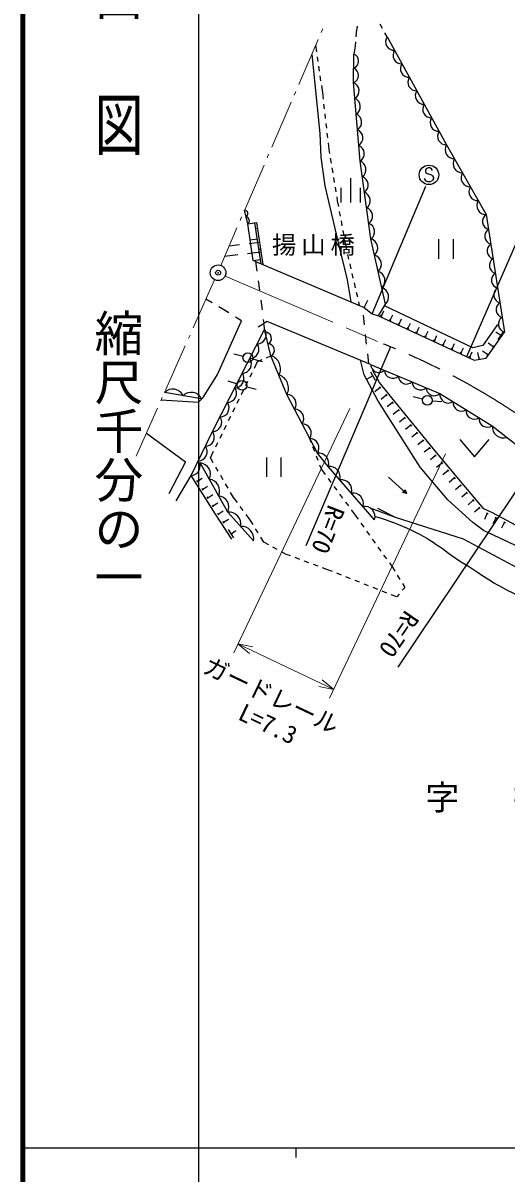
# Model space of a CAD drawing. Units: millimetres, scale not verified. Extents: x 40000 to 680000, y 20000 to 380000.
# Drawn here: x 40000 to 89545, y 202409 to 320315 of the extents above; entities that cross this region are included whole.
import ezdxf
from ezdxf.enums import TextEntityAlignment as Align

# ---------------------------------------------------------------- set-up
doc = ezdxf.new("R2010")
doc.units = ezdxf.units.MM
doc.header["$LTSCALE"] = 1000
doc.header["$PDMODE"] = 32
doc.header["$PDSIZE"] = 500
doc.linetypes.add('CHAIN', pattern=[18.5, 12, -1.5, 3.5, -1.5])
for name, color, linetype, lineweight in [('M-BGD', 7, 'Continuous', 25), ('M-BGD-EXST', 7, 'Continuous', 25), ('M-BMK', 2, 'CHAIN', 13), ('M-BMK-HTXT', 7, 'Continuous', 13), ('M-BMK-SRVR', 3, 'Continuous', 25), ('M-STR-HTXT', 7, 'Continuous', 13), ('M-STR-STR1', 1, 'Continuous', 25), ('M-STR-STRC', 7, 'Continuous', 25), ('M-TTL', 2, 'Continuous', 140), ('M-TTL-BAND', 7, 'Continuous', 25)]:
    doc.layers.add(name, color=color, linetype=linetype, lineweight=lineweight)
doc.layers.add('M-OTRS', color=6, linetype='Continuous')
doc.styles.add('@ＭＳ ゴシック', font='')
doc.styles.add('ＭＳ ゴシック', font='')
doc.styles.get('@ＭＳ ゴシック').set_extended_font_data('@MS Gothic')
doc.styles.get('ＭＳ ゴシック').set_extended_font_data('MS Gothic')

msp = doc.modelspace()

# ---------------------------------------------------------------- linework, layer by layer
at = {"layer": 'M-BGD'}
for p, q in [((74290, 319997), (74186, 319355)), ((76881, 319748), (76636, 320183)), ((74100, 318393), (74058, 317930)), ((74186, 319355), (74145, 318891)), ((77361, 318895), (77127, 319312)), ((70131, 317357), (70029, 318057)), ((74058, 317930), (73939, 317130)), ((70276, 316368), (70203, 316863)), ((70420, 315378), (70348, 315873)), ((70565, 314389), (70493, 314884)), ((70740, 313194), (70637, 313894)), ((70818, 312500), (70740, 313194)), ((70931, 311506), (70875, 312003)), ((71044, 310513), (70987, 311010)), ((71156, 309519), (71100, 310016)), ((71269, 308526), (71213, 309022)), ((71404, 307334), (71325, 308029)), ((71471, 306936), (71404, 307334)), ((71635, 305949), (71553, 306443)), ((71799, 304963), (71717, 305456)), ((71964, 303977), (71882, 304470)), ((73602, 304422), (73602, 301922)), ((72128, 302990), (72046, 303483)), ((72602, 303422), (72602, 301922)), ((74602, 303422), (74602, 301922)), ((72277, 302099), (72210, 302497)), ((72389, 301490), (72277, 302099)), ((63047, 299728), (62732, 301139)), ((72570, 300507), (72479, 300998)), ((63047, 299728), (63940, 299864)), ((63618, 295958), (63047, 299728)), ((64426, 295628), (63789, 299841)), ((63940, 299864), (64595, 295559)), ((72750, 299523), (72660, 300015)), ((63877, 299259), (64029, 299282)), ((72931, 298540), (72841, 299031)), ((61145, 297461), (62200, 297595)), ((63192, 297720), (64246, 297854)), ((63296, 298084), (64038, 298196)), ((64198, 297134), (64352, 297157)), ((73133, 297439), (73022, 298048)), ((73217, 297075), (73133, 297439)), ((82636, 298139), (82636, 296139)), ((84136, 298139), (84136, 296139)), ((62042, 296537), (60674, 296368)), ((64402, 296830), (63034, 296660)), ((63618, 295958), (64359, 296071)), ((63787, 295902), (63618, 295958)), ((73439, 296101), (73328, 296588)), ((73662, 295126), (73551, 295613)), ((73884, 294151), (73773, 294638)), ((74107, 293176), (73996, 293663)), ((74330, 292201), (74218, 292688)), ((59399, 291630), (58770, 292015)), ((74524, 291350), (74441, 291714)), ((61105, 290587), (60081, 291213)), ((62417, 289785), (61788, 290170)), ((76857, 290233), (76676, 290317)), ((76767, 290275), (77020, 290819)), ((77673, 289853), (77927, 290397)), ((77764, 289811), (77583, 289895)), ((78670, 289388), (78489, 289473)), ((78580, 289431), (78833, 289974)), ((79577, 288966), (79395, 289051)), ((79486, 289008), (79739, 289552)), ((80393, 288586), (80646, 289130)), ((80483, 288544), (80302, 288628)), ((81390, 288122), (81208, 288206)), ((81299, 288164), (81552, 288708)), ((82296, 287699), (82115, 287784)), ((82206, 287742), (82459, 288285)), ((83112, 287319), (83365, 287863)), ((89004, 288283), (88512, 288627)), ((89291, 288693), (88718, 287873)), ((83203, 287277), (83021, 287362)), ((84109, 286855), (83928, 286939)), ((84018, 286897), (84272, 287441)), ((85016, 286433), (84834, 286517)), ((84925, 286475), (85178, 287019)), ((85831, 286052), (86085, 286596)), ((86776, 285932), (86664, 286521)), ((87630, 286316), (87138, 286659)), ((88203, 287136), (87711, 287479)), ((88260, 287218), (88146, 287054)), ((63730, 284932), (64059, 285602)), ((64059, 285602), (64518, 285801)), ((64977, 285999), (65437, 286197)), ((85922, 286010), (85741, 286095)), ((86874, 285951), (86677, 285913)), ((87688, 286398), (87573, 286234)), ((63290, 284034), (63510, 284483)), ((75655, 284566), (76140, 283692)), ((62850, 283136), (63070, 283585)), ((75897, 284129), (75286, 283789)), ((76578, 283026), (76704, 282870)), ((58321, 281774), (54519, 282439)), ((62409, 282238), (62629, 282687)), ((76641, 282948), (76096, 282509)), ((77269, 282170), (76724, 281730)), ((77206, 282248), (77331, 282092)), ((61529, 280442), (61749, 280891)), ((61969, 281340), (62189, 281789)), ((77898, 281393), (77355, 280950)), ((77835, 281470), (77961, 281315)), ((78529, 280617), (77987, 280175)), ((78466, 280695), (78593, 280540)), ((61089, 279544), (61309, 279993)), ((79161, 279842), (78618, 279400)), ((79098, 279919), (79224, 279764)), ((60649, 278646), (60869, 279095)), ((79792, 279067), (79250, 278624)), ((79729, 279144), (79856, 278989)), ((80424, 278291), (79881, 277849)), ((80361, 278369), (80487, 278214)), ((59768, 276851), (59988, 277299)), ((60208, 277748), (60428, 278197)), ((69350, 277838), (69534, 277353)), ((81056, 277516), (80513, 277074)), ((80992, 277593), (81119, 277438)), ((84801, 277621), (86301, 275821)), ((86301, 275821), (87801, 277621)), ((59219, 275731), (59548, 276402)), ((69711, 276885), (69888, 276418)), ((70065, 275950), (70243, 275483)), ((81687, 276740), (81144, 276298)), ((81624, 276818), (81750, 276663)), ((82320, 275967), (81784, 275517)), ((82256, 276043), (82385, 275890)), ((59524, 275212), (59219, 275731)), ((60029, 274349), (59776, 274780)), ((64963, 275775), (64963, 273775)), ((66463, 275775), (66463, 273775)), ((70420, 275015), (70603, 274530)), ((82963, 275201), (82427, 274751)), ((82899, 275277), (83027, 275124)), ((55712, 271334), (57249, 273928)), ((57886, 273340), (58394, 273659)), ((60534, 273486), (60282, 273917)), ((70603, 274530), (70992, 274007)), ((71290, 273606), (71588, 273204)), ((77505, 273760), (79345, 272067)), ((83606, 274434), (83070, 273985)), ((83542, 274511), (83670, 274358)), ((84249, 273668), (83712, 273218)), ((84184, 273745), (84313, 273592)), ((57940, 273255), (57833, 273424)), ((58472, 272409), (58366, 272578)), ((58419, 272493), (58927, 272813)), ((61040, 272623), (60787, 273055)), ((71886, 272803), (72184, 272401)), ((78942, 272183), (79196, 272459)), ((79196, 272459), (79345, 272067)), ((84891, 272902), (84355, 272452)), ((84827, 272979), (84956, 272826)), ((59004, 271562), (58898, 271732)), ((58951, 271647), (59459, 271966)), ((61597, 271672), (61293, 272192)), ((61986, 271146), (61597, 271672)), ((72482, 272000), (72780, 271598)), ((73078, 271197), (73376, 270795)), ((79345, 272067), (78942, 272183)), ((85537, 272139), (85003, 271686)), ((85473, 272215), (85602, 272063)), ((86184, 271376), (85650, 270924)), ((86119, 271452), (86249, 271300)), ((59537, 270716), (59430, 270885)), ((59484, 270800), (59992, 271120)), ((60074, 269872), (59964, 270039)), ((60019, 269956), (60520, 270286)), ((62580, 270342), (62283, 270744)), ((73674, 270394), (74062, 269871)), ((86831, 270613), (86297, 270161)), ((86766, 270690), (86895, 270537)), ((87624, 270044), (87334, 269407)), ((87533, 270085), (87715, 270003)), ((60625, 269038), (60515, 269205)), ((60570, 269121), (61071, 269452)), ((63266, 269415), (62877, 269940)), ((63596, 268886), (63266, 269415)), ((74062, 269871), (74377, 269430)), ((74668, 269023), (74959, 268616)), ((88519, 269599), (88188, 268982)), ((88430, 269646), (88607, 269552)), ((89400, 269126), (89069, 268510)), ((89312, 269174), (89488, 269079)), ((61617, 267536), (61066, 268370)), ((61341, 267953), (61842, 268284)), ((64125, 268038), (63860, 268462)), ((75250, 268210), (75541, 267803)), ((64719, 267085), (64390, 267613)), ((65202, 266821), (64719, 267085)), ((66079, 266340), (65641, 266581)), ((75832, 267396), (76123, 266990)), ((76413, 266583), (76704, 266176)), ((67001, 265836), (66518, 266100)), ((67448, 265672), (67001, 265836)), ((68386, 265326), (67917, 265499)), ((76995, 265770), (77286, 265363)), ((69325, 264981), (68856, 265154)), ((70263, 264636), (69794, 264809)), ((71180, 264299), (70733, 264463)), ((71737, 264078), (71180, 264299)), ((77577, 264956), (77893, 264515)), ((77893, 264515), (78132, 264123)), ((72666, 263710), (72201, 263894)), ((73596, 263342), (73131, 263526)), ((74526, 262974), (74061, 263158)), ((78393, 263696), (78653, 263269)), ((75456, 262606), (74991, 262790)), ((76385, 262238), (75920, 262422)), ((77315, 261870), (76850, 262054)), ((78586, 261765), (78337, 261465)), ((79153, 262450), (78905, 262150)), ((78914, 262842), (79153, 262450)), ((78337, 261465), (77780, 261685))]:
    msp.add_line(p, q, dxfattribs=at)
for points in [[(77361, 318895), (83450, 307835), (87521, 300666), (89376, 288634)], [(69613, 317093), (70455, 308971), (70540, 306550), (70965, 303619), (72410, 297502)], [(77179, 291500), (75686, 298181), (74569, 306142), (73903, 314212), (73939, 317130)], [(72410, 297502), (73260, 293999), (73626, 291731)], [(75003, 291147), (75821, 290485), (76473, 290297), (77179, 291500)], [(88687, 289403), (87182, 287236), (86147, 287012), (77067, 291309)], [(76473, 290297), (86275, 285731), (87513, 285966), (89376, 288634)], [(54182, 281680), (58000, 281452), (58470, 281922), (59964, 284292), (62417, 289785)], [(57249, 273928), (59450, 278419), (64789, 288900)], [(76068, 269393), (71297, 274829), (70192, 276206), (67078, 282242), (65437, 286197), (64828, 288615), (64707, 289492)], [(155379, 269368), (151531, 268839), (149337, 268455), (145641, 267605), (132729, 266287), (128609, 265565), (123639, 264927), (120113, 264077), (115866, 263482), (112213, 263185), (104610, 262972), (101424, 263439), (90975, 266539), (87236, 268280), (86132, 269087), (83583, 271423), (80737, 274778), (76404, 281616), (75002, 284250), (74631, 285734)], [(75657, 285310), (82761, 282324), (88133, 279007), (92667, 275452), (95797, 273574), (101625, 271652)], [(155314, 270497), (151328, 269942), (148814, 269494), (143707, 268853), (132603, 267476), (128144, 266916), (123212, 266035), (119362, 265043), (115006, 264562), (111524, 264290), (104717, 264788), (101815, 265213), (91619, 268238), (88171, 270086), (87283, 270491), (85209, 272936), (82415, 276267), (77845, 281877), (76581, 283446), (75887, 284695)], [(52663, 278257), (56685, 275338), (54963, 272051)], [(63638, 267219), (60996, 270165), (58178, 275209)], [(61428, 267411), (59747, 269957), (57249, 273928)], [(75780, 270525), (78189, 269638), (85155, 267430), (90805, 264415), (94330, 262716), (98068, 261399), (105672, 259361), (109665, 259149), (113700, 258640), (114634, 258682), (124701, 260977), (125168, 260722)], [(76362, 270573), (78189, 269638), (85155, 267430), (90805, 264415), (94330, 262716), (98068, 261399), (105672, 259361), (109665, 259149), (113700, 258640), (114634, 258682), (124701, 260977), (129614, 261992)]]:
    msp.add_lwpolyline(points, dxfattribs=at)
for centre, radius, start, end in [((78068, 318384), 873, 144.10994, 273.55462), ((78829, 317001), 873, 144.10994, 273.55462), ((73648, 316404), 782, 290.44447, 68.14089), ((79590, 315619), 873, 144.10994, 273.55462), ((73630, 314945), 782, 290.44447, 68.14089), ((73565, 313372), 906, 301.33085, 68.11176), ((80352, 314236), 873, 144.10994, 273.55462), ((73699, 311758), 906, 301.33085, 68.11176), ((81113, 312854), 873, 144.10994, 273.55462), ((81874, 311471), 873, 144.10994, 273.55462), ((73832, 310144), 906, 301.33085, 68.11176), ((82635, 310089), 873, 144.10994, 273.55462), ((73965, 308530), 906, 301.33085, 68.11176), ((83396, 308706), 873, 144.10994, 273.55462), ((74099, 306916), 906, 301.33085, 68.11176), ((84231, 307331), 930, 147.11747, 272.06174), ((74289, 305291), 896, 304.22808, 71.74165), ((85045, 305897), 930, 147.11747, 272.06174), ((74512, 303699), 896, 304.22808, 71.74165), ((85859, 304463), 930, 147.11747, 272.06174), ((86673, 303029), 930, 147.11747, 272.06174), ((74735, 302106), 896, 304.22808, 71.74165), ((87487, 301595), 930, 147.11747, 272.06174), ((62678, 300756), 386, 303.27799, 81.91655), ((74959, 300514), 896, 304.22808, 71.74165), ((87962, 299964), 829, 122.14777, 255.38323), ((62835, 300051), 386, 303.27799, 81.91655), ((75182, 298922), 896, 304.22808, 71.74165), ((88194, 298460), 829, 122.14777, 255.38323), ((75402, 297240), 982, 312.00052, 73.19519), ((88426, 296956), 829, 122.14777, 255.38323), ((75776, 295570), 982, 312.00052, 73.19519), ((88658, 295452), 829, 122.14777, 255.38323), ((76149, 293900), 982, 312.00052, 73.19519), ((88889, 293948), 829, 122.14777, 255.38323), ((76522, 292230), 982, 312.00052, 73.19519), ((89121, 292444), 829, 122.14777, 255.38323), ((89353, 290940), 829, 122.14777, 255.38323), ((89585, 289436), 829, 122.14777, 255.38323), ((64001, 288359), 956, 271.49182, 34.51786), ((64846, 287977), 638, 296.65127, 91.59971), ((63238, 286861), 956, 271.49182, 34.51786), ((65150, 286768), 638, 296.65127, 91.59971), ((62476, 285364), 956, 271.49182, 34.51786), ((65020, 284865), 1396, 332.46364, 72.61128), ((61713, 283867), 956, 271.49182, 34.51786), ((65840, 282888), 1396, 332.46364, 72.61128), ((76501, 285329), 844, 181.24629, 313.15024), ((77922, 284731), 844, 181.24629, 313.15024), ((79342, 284134), 844, 181.24629, 313.15024), ((80763, 283537), 844, 181.24629, 313.15024), ((55352, 281602), 1181, 25.29195, 134.85568), ((57253, 281269), 1181, 25.29195, 134.85568), ((60950, 282369), 956, 271.49182, 34.51786), ((67049, 281272), 971, 326.30186, 88.27793), ((82184, 282940), 844, 181.24629, 313.15024), ((83629, 282226), 873, 173.59071, 303.01977), ((60187, 280872), 956, 271.49182, 34.51786), ((67827, 279763), 971, 326.30186, 88.27793), ((84972, 281397), 873, 173.59071, 303.01977), ((86314, 280568), 873, 173.59071, 303.01977), ((59425, 279375), 956, 271.49182, 34.51786), ((87657, 279739), 873, 173.59071, 303.01977), ((58683, 277866), 945, 271.98417, 35.81545), ((68606, 278254), 971, 326.30186, 88.27793), ((89303, 278943), 1172, 176.89093, 286.9177), ((69384, 276745), 971, 326.30186, 88.27793), ((57950, 276369), 945, 271.98417, 35.81545), ((70332, 275186), 1029, 339.68252, 97.79941), ((57217, 274872), 945, 271.98417, 35.81545), ((58056, 274038), 1177, 334.31119, 84.07562), ((71467, 273775), 1067, 343.38762, 99.1632), ((58996, 272357), 1177, 334.31119, 84.07562), ((72660, 272416), 1067, 343.38762, 99.1632), ((59935, 270675), 1177, 334.31119, 84.07562), ((73853, 271057), 1067, 343.38762, 99.1632), ((61114, 268942), 1229, 348.25831, 95.50933), ((75045, 269698), 1067, 343.38762, 99.1632), ((62435, 267469), 1229, 348.25831, 95.50933)]:
    msp.add_arc(centre, radius, start, end, dxfattribs=at)
msp.add_open_spline([(76143, 269724), (77878, 269193), (78438, 268962), (79846, 268322), (82208, 267246), (83243, 266116), (85453, 264754), (87284, 263626), (88238, 262859), (90168, 261909), (92592, 260715), (93996, 260102), (96582, 259318), (99079, 258561), (100550, 258395), (103123, 257959), (105170, 257612), (106346, 257629), (108404, 257354), (109431, 257217), (109994, 257053), (111024, 256940), (113284, 256693), (114564, 256463), (116834, 256588), (121693, 256856), (124346, 257688), (129161, 258386), (129626, 258453), (129885, 258497), (130351, 258556), (132121, 258781), (133111, 258992), (134896, 259024), (137437, 259069), (138913, 259237), (141394, 258684), (142711, 258391), (143239, 258262), (144708, 257708)], degree=3, knots=[0, 0, 0, 0, 1, 1, 1, 2, 2, 2, 3, 3, 3, 4, 4, 4, 5, 5, 5, 6, 6, 6, 7, 7, 7, 8, 8, 8, 9, 9, 9, 10, 10, 10, 11, 11, 11, 12, 12, 12, 13, 13, 13, 13], dxfattribs=at)
at = {"layer": 'M-BGD-EXST'}
for p, q in [((62581, 286116), (61613, 286366)), ((63551, 285869), (64520, 285625)), ((61991, 283302), (61033, 283588)), ((62952, 283025), (63916, 282759)), ((80984, 281748), (80009, 281971)), ((81969, 281590), (82965, 281498))]:
    msp.add_line(p, q, dxfattribs=at)
for centre in [(63066, 285991), (62470, 283158), (81472, 281636)]:
    msp.add_circle(centre, 500, dxfattribs=at)
at = {"layer": 'M-BMK'}
msp.add_line((60728, 294350), (76992, 287408), dxfattribs=at)
msp.add_arc((50420, 220158), 72309, 52.75082, 68.43968, dxfattribs=at)
at = {"layer": 'M-BMK-HTXT'}
for p, q in [((70743, 319712), (70584, 319345)), ((70267, 318610), (68287, 314019)), ((67970, 313285), (67812, 312917)), ((67495, 312183), (65515, 307592)), ((65198, 306857), (65040, 306490)), ((64723, 305755), (62743, 301164)), ((62426, 300429), (62267, 300062)), ((61950, 299328), (60283, 295462)), ((59649, 293996), (57456, 289056)), ((57132, 288325), (56969, 287959)), ((56645, 287228), (54616, 282658)), ((54292, 281927), (54129, 281561)), ((53805, 280830), (51612, 275889))]:
    msp.add_line(p, q, dxfattribs=at)
at = {"layer": 'M-BMK-SRVR'}
msp.add_line((77697, 287125), (69009, 266718), dxfattribs=at)
msp.add_lwpolyline([(116391, 272767), (114772, 307710), (94187, 277717), (78443, 254262)], dxfattribs=at)
msp.add_circle((60013, 294709), 800, dxfattribs=at)
at = {"layer": 'M-OTRS'}
msp.add_point((60013, 294709), dxfattribs=at)
at = {"layer": 'M-STR-HTXT'}
for p, q in [((73512, 280794), (61620, 255754)), ((83334, 276129), (71442, 251089)), ((62049, 256657), (71871, 251993)), ((62049, 256657), (63243, 255675)), ((62049, 256657), (63565, 256353)), ((71871, 251993), (70677, 252975)), ((71871, 251993), (70355, 252297))]:
    msp.add_line(p, q, dxfattribs=at)
at = {"layer": 'M-STR-STR1'}
for p, q in [((63866, 295869), (63997, 294877)), ((64127, 293886), (64258, 292894)), ((64389, 291903), (64520, 290912)), ((75033, 289366), (74925, 290360)), ((64651, 289920), (64707, 289492)), ((75249, 287378), (75141, 288372)), ((75465, 285390), (75357, 286384))]:
    msp.add_line(p, q, dxfattribs=at)
for points in [[(63787, 295902), (75003, 291147), (75373, 291906)], [(75657, 285310), (65030, 289696), (64117, 289120)]]:
    msp.add_lwpolyline(points, dxfattribs=at)
at = {"layer": 'M-STR-STRC'}
for p, q in [((81367, 305379), (81276, 305197)), ((81548, 305470), (81367, 305379)), ((81730, 305470), (81548, 305470)), ((81912, 305379), (81730, 305470)), ((82003, 305197), (81912, 305379)), ((81276, 304197), (81185, 304379)), ((81276, 305197), (81276, 305106)), ((81276, 305106), (81367, 304924)), ((81367, 304924), (81912, 304742)), ((81912, 304742), (82003, 304651)), ((82003, 304651), (82094, 304470)), ((82094, 304379), (82003, 304197)), ((82094, 304470), (82094, 304379)), ((75821, 290485), (81307, 303582)), ((81367, 304106), (81276, 304197)), ((81548, 304015), (81367, 304106)), ((81730, 304015), (81548, 304015)), ((81912, 304106), (81730, 304015)), ((82003, 304197), (81912, 304106)), ((92152, 301371), (85487, 286098))]:
    msp.add_line(p, q, dxfattribs=at)
msp.add_circle((81639, 304742), 1000, dxfattribs=at)
at = {"layer": 'M-TTL'}
msp.add_line((40000, 380000), (40000, 20000), dxfattribs=at)
at = {"layer": 'M-TTL-BAND'}
for p, q in [((58000, 370000), (58000, 20000)), ((40000, 205000), (579000, 205000)), ((68000, 205000), (68000, 204000))]:
    msp.add_line(p, q, dxfattribs=at)

# ---------------------------------------------------------------- texts
at = {"layer": 'M-BMK-HTXT', "attachment_point": 5, "style": 'ＭＳ ゴシック'}
for s, insert, char_height in [('\\T1.2;揚山橋', (70043, 297467), 1833), ('\\T1.29;字\u3000揚山', (90289, 240776), 2566)]:
    msp.add_mtext(s, dxfattribs=dict(at, insert=insert, char_height=char_height))
at = {"layer": 'M-BMK-SRVR', "style": 'ＭＳ ゴシック'}
for rotation, p in [(248.954, (72193, 270691)), (235.674, (79974, 259696))]:
    msp.add_text('R=70', height=1833, rotation=rotation, dxfattribs=at).set_placement(p, align=Align.MIDDLE_LEFT)
at = {"layer": 'M-STR-HTXT', "style": 'ＭＳ ゴシック'}
for s, p in [('ガードレール', (64858, 250059)), (' L=7.3', (63948, 247397))]:
    msp.add_text(s, height=1833, rotation=334.595, dxfattribs=at).set_placement(p, align=Align.BOTTOM_CENTER)
at = {"layer": 'M-TTL-BAND', "style": '@ＭＳ ゴシック', "width": 1.4}
msp.add_text('平  面  図', height=3666, rotation=270, dxfattribs=at).set_placement((49777, 306475), align=Align.MIDDLE_RIGHT)
at = {"layer": 'M-TTL-BAND', "style": '@ＭＳ ゴシック'}
msp.add_text('縮尺千分の一', height=3666, rotation=270, dxfattribs=at).set_placement((49777, 261030), align=Align.MIDDLE_RIGHT)

doc.saveas('drawing.dxf')
